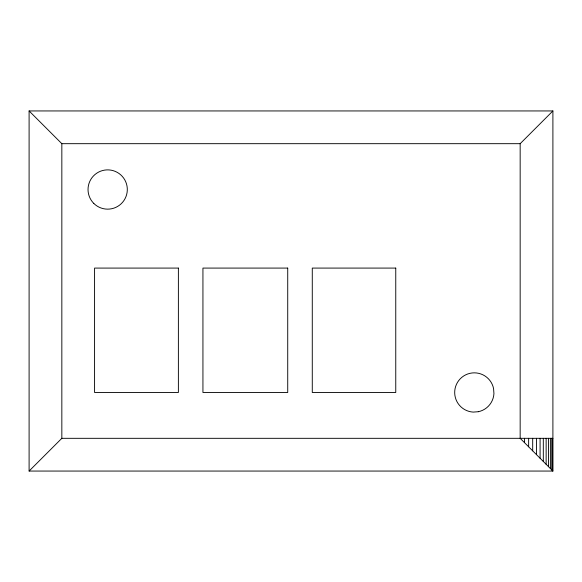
<?xml version="1.0" encoding="UTF-8"?>
<svg xmlns="http://www.w3.org/2000/svg" width="582" height="582" viewBox="0 0 582 582"><rect width="100%" height="100%" fill="white"/><g stroke="black" fill="none" stroke-linecap="round" stroke-linejoin="round"><path stroke-width="0.87" d="M29.1 471.056L552.9 471.056L552.9 110.944L29.1 110.944L29.1 471.056L61.838 438.319L552.9 438.319M29.1 110.944L61.838 143.681L520.163 143.681L552.9 110.944M552.9 471.056L520.163 438.319L520.163 143.681M552.624 438.319L552.624 470.78M551.787 438.319L551.787 469.943M550.405 438.319L550.405 468.561M548.513 438.319L548.513 466.669M546.134 438.319L546.134 464.291M543.312 438.319L543.312 461.468M540.089 438.319L540.089 458.245M536.531 438.319L536.531 454.688M532.69 438.319L532.69 450.846M528.638 438.319L528.638 446.794M524.433 438.319L524.433 442.589M61.838 143.681L61.838 438.319M478.295 411.721L473.181 412.092A19.643 19.643 0 0 1 454.695 393.046A19.643 19.643 0 0 1 472.06 372.975A19.643 19.643 0 0 1 493.565 388.521L493.936 393.636A19.643 19.643 0 0 1 478.295 411.721M178.383 268.084L94.575 268.084L94.575 392.486L178.383 392.486L178.383 268.084M287.726 268.084L202.936 268.084L202.936 392.486L287.726 392.486L287.726 268.084M395.76 268.084L312.279 268.084L312.279 392.486L395.76 392.486L395.76 268.084M93.782 203.402A19.643 19.643 0 0 0 126.643 194.599A19.643 19.643 0 0 0 102.585 170.541A19.643 19.643 0 0 0 93.782 203.402"/></g></svg>
